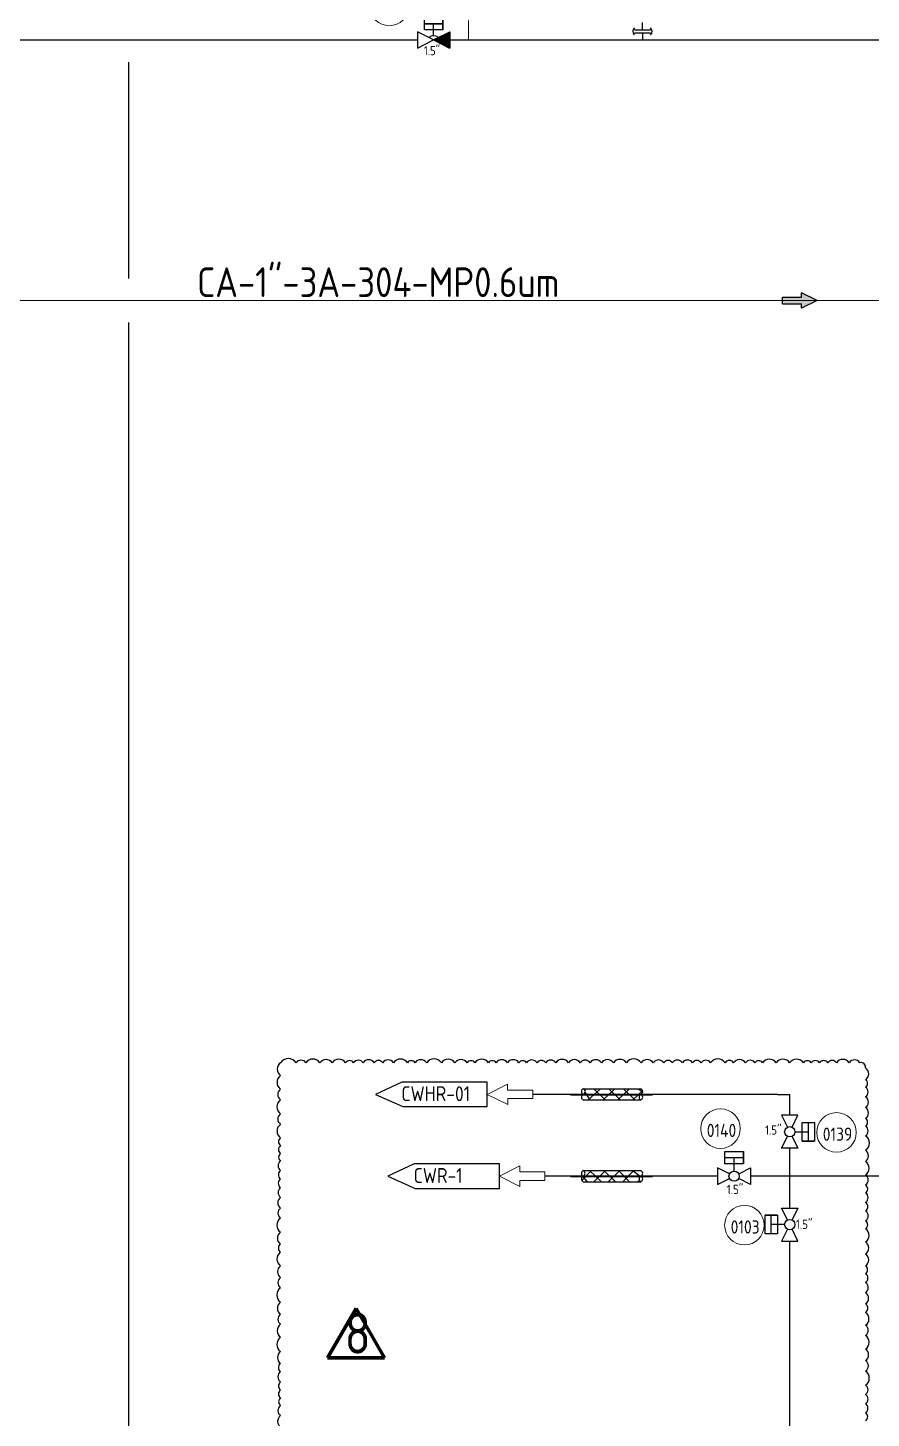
# Model space of a CAD drawing. Header units: millimetres. Extents: x -68339142 to 208, y -167 to 82456658.
# Drawn here: x -68336800 to -68336033, y 82448346 to 82449610 of the extents above; entities that cross this region are included whole.
import ezdxf

# ---------------------------------------------------------------- set-up
doc = ezdxf.new("R2010")
doc.units = ezdxf.units.MM
doc.header["$MEASUREMENT"] = 0
doc.layers.add('AM_8', color=1, linetype='Continuous', lineweight=15)
doc.layers.add('Modle', color=161, linetype='Continuous', lineweight=70)
for name, color, linetype in [('WFI', 100, 'Continuous'), ('冷冻水出', 52, 'Continuous'), ('压缩空气', 130, 'Continuous'), ('排管', 10, 'Continuous'), ('文字', 1, 'Continuous'), ('機器', 7, 'Continuous')]:
    doc.layers.add(name, color=color, linetype=linetype)
doc.styles.get("Standard").update_dxf_attribs({"font": 'gbenor.shx', "bigfont": 'gbcbig.shx'})

# ---------------------------------------------------------------- blocks, each defined once
blk = doc.blocks.new('卫生卡箍')
at = {"color": 0}
for p, q in [((5.008810341451317, 0), (0, 0)), ((5.008810341451317, -5.493456002679887), (5.008810341451317, 5.493456002674066)), ((6.991189658571966, -5.493456002679887), (6.991189658571966, 5.493456002674066)), ((6.991189658571966, 0), (12, 0))]:
    blk.add_line(p, q, dxfattribs=at)
for centre, start, end in [((5.969408355187625, 3.09718116131553), 46.47917323098144, 135.7809304604455), ((5.969408355187625, -3.09718116132135), 224.2190695395544, 313.5208267690186)]:
    blk.add_arc(centre, 3.467212193297144, start, end, dxfattribs=at)
blk = doc.blocks.new('KGJK')
at = {"layer": 'AM_8'}
blk.add_hatch(color=256, dxfattribs=at).paths.add_polyline_path([(5848.813452545352, -1050.605828065278), (5848.813452545354, -1052.349464705978), (5853.939130079631, -1052.349464705978), (5853.939130079631, -1053.560979718961), (5858.105796746298, -1051.477646385627), (5853.939130079631, -1049.394313052294), (5853.939130079629, -1050.605828065278)])
at = {"layer": '文字'}
for p, q in [((5848.813452545354, -1050.605828065278), (5848.813452545354, -1052.349464705978)), ((5848.813452545354, -1050.605828065278), (5853.939130079631, -1050.605828065278)), ((5848.813452545354, -1052.349464705978), (5853.939130079631, -1052.349464705978)), ((5858.105796746298, -1051.477646385627), (5853.939130079631, -1049.394313052295)), ((5853.939130079631, -1049.394313052295), (5853.939130079631, -1050.605828065278)), ((5858.105796746298, -1051.477646385627), (5853.939130079631, -1053.560979718961)), ((5853.939130079631, -1052.349464705978), (5853.939130079631, -1053.560979718961))]:
    blk.add_line(p, q, dxfattribs=at)
blk = doc.blocks.new('*U501')
at = {"color": 0}
for p, q in [((-5.625001017146591, 11.24999895703604), (5.624998982853411, 11.24999895703604)), ((-1.572236313827035, 3.144469550375107), (-5.625001017146591, 11.24999895703604)), ((5.624998982853411, 11.24999895703604), (1.572234279533859, 3.144469550375108)), ((-16.87500101714659, -6.328126042963964), (-16.87500101714659, 6.328123957036039)), ((-12.65625101714659, -6.328126042963963), (-12.65625101714659, 6.32812395703604)), ((-8.437501017146591, 6.328123957036041), (-8.437501017146587, -6.328126042963962)), ((-8.437501017146587, -6.328126042963962), (-16.87500101714659, -6.328126042963964)), ((-3.515626017146588, -1.042963959533433e-06), (-12.65625101714659, -1.042963961563059e-06)), ((-1.572236313827034, -3.144471636324853), (-5.625001017146586, -11.25000104296396)), ((5.624998982853416, -11.25000104296396), (1.57223427953386, -3.144471636324852)), ((-5.625001017146586, -11.25000104296396), (5.624998982853416, -11.25000104296396))]:
    blk.add_line(p, q, dxfattribs=at)
blk.add_lwpolyline([(-8.437501017146591, 6.328123957036041), (-8.437501017146591, 6.328123957036041), (-16.87500101714659, 6.328123957036039), (-16.87500101714659, 6.328123957036039)], close=True, dxfattribs=at)
at = {"color": 1, "linetype": 'ByBlock', "lineweight": 9}
blk.add_circle((-30.9565887450832, -0.4136545403592393), 13.5, dxfattribs=at)
at = {"color": 0}
blk.add_circle((-1.01714658740093e-06, -1.042963958752807e-06), 3.515625000000001, dxfattribs=at)
at = {"color": 1, "linetype": 'ByBlock', "lineweight": 9}
for tag, p, height, flags in [('YQJ_CODE', (-37.95364582378092, 1.995389941450622), 9, 2), ('YQJ_ITEMID', (12.30389252496513, -9.268028050291264), 5, 1), ('YQJ_CLASS_NAME', (12.34145168959367, -15.0460218663336), 5, 1), ('品牌', (13.51525420045436, -20.57112130539599), 5, 1), ('供电电源', (13.40854493904772, -26.41575940861708), 5, 1), ('控制方式', (13.72867290480644, -33.13547494261206), 5, 1), ('输出信号类型1', (14.1519754470537, -39.40720924178709), 5, 1), ('输出信号类型2', (13.98124049918988, -46.42557879951505), 5, 1)]:
    blk.add_attdef(tag, p, '', height=height, dxfattribs=dict(at, flags=flags))
for tag, p, height in [('YQJ_NO', (-40.31961946160394, -6.11905833273865), 9), ('尺寸', (4.241761262562116, -2.951056830529252), 6.3)]:
    blk.add_attdef(tag, p, '', height=height, dxfattribs=at)
blk = doc.blocks.new('*U392')
at = {"color": 0}
for p, q in [((-6.328124999963328, 7.031250000033005), (-6.328124999919321, 15.468750000033)), ((-6.328124999919321, 15.468750000033), (6.328125000080679, 15.468749999967)), ((6.328125000058676, 11.249999999967), (-6.328124999941324, 11.250000000033)), ((-6.328124999941324, 11.250000000033), (6.328125000058676, 11.249999999967)), ((1.466895546517209e-11, 2.8125), (5.867582186068835e-11, 11.25)), ((0, 0), (-11.24999999997066, 5.625000000058676)), ((-11.24999999997066, 5.625000000058676), (-11.25000000002934, -5.624999999941324)), ((-11.25000000002934, -5.624999999941324), (0, 0)), ((6.328125000036672, 7.031249999966995), (-6.328124999963328, 7.031250000033005)), ((0, 0), (11.25000000002934, 5.624999999941324)), ((11.24999999997066, -5.625000000058676), (0, 0)), ((11.25000000002934, 5.624999999941324), (11.24999999997066, -5.625000000058676))]:
    blk.add_line(p, q, dxfattribs=at)
blk.add_lwpolyline([(6.328125000036672, 7.031249999966995), (6.328125000036672, 7.031249999966995), (6.328125000080679, 15.468749999967), (6.328125000080679, 15.468749999967)], close=True, dxfattribs=at)
at = {"color": 1, "linetype": 'ByBlock', "lineweight": 9}
blk.add_circle((-30.94908147470546, 23.44438165798695), 13.5, dxfattribs=at)
at = {"color": 0}
blk.add_arc((-1.466895546517209e-11, -2.8125), 5.625, 53.13010235393011, 126.8698976454722, dxfattribs=at)
at = {"color": 1, "linetype": 'ByBlock', "lineweight": 9}
for tag, p, height, flags in [('YQJ_CODE', (-38.66011946161875, 26.11745403587659), 9, 2), ('YQJ_ITEMID', (12.30389252496513, -9.268028050291264), 5, 1), ('YQJ_CLASS_NAME', (12.34145168959367, -15.0460218663336), 5, 1), ('品牌', (13.51525420045436, -20.57112130539599), 5, 1), ('供电电源', (13.40854493904772, -26.41575940861708), 5, 1), ('控制方式', (13.72867290480644, -33.13547494261206), 5, 1), ('输出信号类型1', (14.1519754470537, -39.40720924178709), 5, 1), ('输出信号类型2', (13.98124049918988, -46.42557879951505), 5, 1)]:
    blk.add_attdef(tag, p, '', height=height, dxfattribs=dict(at, flags=flags))
for tag, p, height in [('YQJ_NO', (-40.94028315377641, 18.10876427877841), 9), ('尺寸', (-6.791075705085293, -10.59232513263068), 6.3)]:
    blk.add_attdef(tag, p, '', height=height, dxfattribs=at)
blk = doc.blocks.new('*U434')
h = blk.add_hatch(color=256)
h.dxf.hatch_style = 1
h.paths.add_polyline_path([(11.15576683856474, -5.809646395743833), (11.34117721973391, 5.438825633405488), (-1.329342056463074e-15, 1.884678350938928e-16)])
at = {"color": 0}
for p, q in [((11.34117721973391, 5.438825633405489), (0, 0)), ((0, 0), (11.15576683856474, -5.809646395743833)), ((11.15576683856474, -5.809646395743833), (11.34117721973391, 5.438825633405489))]:
    blk.add_line(p, q, dxfattribs=at)
blk = doc.blocks.new('保温')
at = {"ltscale": 0.1}
h = blk.add_hatch(dxfattribs=at)
h.set_pattern_fill('ANSI37', scale=2.234399999999999)
h.set_pattern_definition([(44.99999999999997, (-813.4420348629722, 754.6356316621168), (-5.016371069229228, 5.016371069229224), []), (135, (-813.4420348629722, 754.6356316621168), (-5.016371069229229, -5.016371069229224), [])])
h.paths.add_polyline_path([(40.0281178516377, 3.910200000015001), (-2.934541498689214e-11, 3.910200000015001, -0.6525360622096348), (-2.934541498689214e-11, 1.610711564126176e-11, 0.652536062208393), (-2.934541498689214e-11, -3.910199999979604), (40.0281178516377, -3.910199999979604, -0.652536062207818), (40.0281178516377, 1.610711564126176e-11, 0.6525360622075519)])
at = {"color": 7, "lineweight": 35}
blk.add_line((-8.915646761219492, 1.909583602355269e-13), (47.98137530246434, 1.909583602355269e-13), dxfattribs=at)
at = {"color": 7}
for p, q in [((-2.934541498689214e-11, 3.910200000005452), (40.0281178516377, 3.910200000005452)), ((-2.934541498689214e-11, -3.910199999992337), (40.0281178516377, -3.910199999992337))]:
    blk.add_line(p, q, dxfattribs=at)
for centre, start, end in [((0.8601914965108648, 1.955100000004413), 113.7482053907326, 246.2517946092674), ((0.8601914965108648, -1.955099999991298), 113.7482053907326, 246.2517946092674), ((-0.8601914965695556, 1.955100000004413), 293.7482053907326, 66.25179460926744), ((40.88830934817791, -1.955099999991298), 113.7482053907326, 246.2517946092674), ((39.16792635509749, 1.955100000004413), 293.748205391198, 66.25179460880196), ((39.16792635509749, -1.955099999991298), 293.7482053907326, 66.25179460926744)]:
    blk.add_arc(centre, 2.135964751742607, start, end, dxfattribs=at)
blk = doc.blocks.new('*U507')
at = {"color": 0}
for p, q in [((5.624998116646401, 11.2500004072861), (-5.62500188335359, 11.24999996859165)), ((-5.62500188335359, 11.24999996859165), (-1.572236863958416, 3.144470719990364)), ((1.572233729402475, 3.144470842609191), (5.624998116646401, 11.2500004072861)), ((3.515623555340854, 3.250309025481322e-07), (12.65624855534085, 6.814701447058632e-07)), ((8.43749880210648, -6.328124483040272), (8.43749830857522, 6.328125516959721)), ((8.43749830857522, 6.328125516959721), (16.87499830857522, 6.32812584598056)), ((12.65624830857522, 6.328125681470141), (12.65624880210648, -6.328124318529852)), ((16.87499830857522, 6.32812584598056), (16.87499880210648, -6.328124154019433)), ((-5.625001005964687, -11.25000003140833), (-1.572236618720762, -3.144470466709591)), ((1.572233974640129, -3.144470344090764), (5.624998994035304, -11.24999959271388)), ((5.624998994035304, -11.24999959271388), (-5.625001005964687, -11.25000003140833))]:
    blk.add_line(p, q, dxfattribs=at)
blk.add_lwpolyline([(8.43749880210648, -6.328124483040272), (8.43749880210648, -6.328124483040272), (16.87499880210648, -6.328124154019433), (16.87499880210648, -6.328124154019433)], close=True, dxfattribs=at)
at = {"color": 1, "linetype": 'ByBlock', "lineweight": 9}
blk.add_circle((31.90363526151694, -0.4136545403592393), 13.5, dxfattribs=at)
at = {"color": 0}
blk.add_circle((-1.44465914344237e-06, 1.879388863336203e-07), 3.515625, dxfattribs=at)
at = {"color": 1, "linetype": 'ByBlock', "lineweight": 9}
for tag, p, height, flags in [('YQJ_CODE', (24.90657818281922, 1.995389941450622), 9, 2), ('YQJ_ITEMID', (12.30389252496513, -9.268028050291264), 5, 1), ('YQJ_CLASS_NAME', (12.34145168959367, -15.0460218663336), 5, 1), ('品牌', (13.51525420045436, -20.57112130539599), 5, 1), ('供电电源', (13.40854493904772, -26.41575940861708), 5, 1), ('控制方式', (13.72867290480644, -33.13547494261206), 5, 1), ('输出信号类型1', (14.1519754470537, -39.40720924178709), 5, 1), ('输出信号类型2', (13.98124049918988, -46.42557879951505), 5, 1)]:
    blk.add_attdef(tag, p, '', height=height, dxfattribs=dict(at, flags=flags))
for tag, p, height in [('尺寸', (-16.84864791576565, -1.950905511597059), 6.3), ('YQJ_NO', (22.5406045449962, -6.11905833273865), 9)]:
    blk.add_attdef(tag, p, '', height=height, dxfattribs=at)
blk = doc.blocks.new('*U248')
at = {"color": 0}
for p, q in [((-6.328127001872047, 8.437499242092862), (-6.328127157389817, 16.87499924209286)), ((-6.328127157389817, 16.87499924209286), (6.328122842610183, 16.87499947536952)), ((-6.328127079630932, 12.65624924209286), (6.328122920369068, 12.65624947536952)), ((-1.911153347379865e-06, 3.515624358731191), (-2.079630932465969e-06, 12.65624935873119)), ((-3.144472468694195, 1.572234597453586), (-11.25000195003279, 5.624999151374163)), ((-11.25000195003279, 5.624999151374163), (-11.25000174267576, -5.625000848625837)), ((6.328122998127953, 8.437499475369519), (-6.328127001872047, 8.437499242092862)), ((3.144468718005763, 1.572234713369688), (11.24999804996721, 5.624999566088219)), ((11.24999804996721, 5.624999566088219), (11.24999825732424, -5.625000433911781)), ((-11.25000174267576, -5.625000848625837), (-3.144472410736144, -1.572235995907307)), ((11.24999825732424, -5.625000433911781), (3.144468775963814, -1.572235879991205))]:
    blk.add_line(p, q, dxfattribs=at)
blk.add_lwpolyline([(6.328122998127953, 8.437499475369519), (6.328122998127953, 8.437499475369519), (6.328122842610183, 16.87499947536952), (6.328122842610183, 16.87499947536952)], close=True, dxfattribs=at)
at = {"color": 1, "linetype": 'ByBlock', "lineweight": 9}
blk.add_circle((-9.33131252232684, 32.42119787225928), 13.5, dxfattribs=at)
at = {"color": 0}
blk.add_circle((-1.846354276192901e-06, -6.412688094066486e-07), 3.515625, dxfattribs=at)
at = {"color": 1, "linetype": 'ByBlock', "lineweight": 9}
for tag, p, height, flags in [('YQJ_CODE', (-16.32836960102455, 34.83024235406914), 9, 2), ('YQJ_ITEMID', (12.30389252496513, -9.268028050291264), 5, 1), ('YQJ_CLASS_NAME', (12.34145168959367, -15.0460218663336), 5, 1), ('品牌', (13.51525420045436, -20.57112130539599), 5, 1), ('供电电源', (13.40854493904772, -26.41575940861708), 5, 1), ('控制方式', (13.72867290480644, -33.13547494261206), 5, 1), ('输出信号类型1', (14.1519754470537, -39.40720924178709), 5, 1), ('输出信号类型2', (13.98124049918988, -46.42557879951505), 5, 1)]:
    blk.add_attdef(tag, p, '', height=height, dxfattribs=dict(at, flags=flags))
for tag, p, height in [('YQJ_NO', (-18.69434323884758, 26.71579407987987), 9), ('尺寸', (-5.000005023933328, -12.16242752630979), 6.3)]:
    blk.add_attdef(tag, p, '', height=height, dxfattribs=at)
blk = doc.blocks.new('LINK_01')
at = {"color": 4}
blk.add_lwpolyline([(-155.1963151693344, 22.17599999904633), (-203.5289874076843, 0), (-153.4095621556044, -22.17600002884865), (0, -22.17600002884865), (0, 0), (0, 22.17599999904633), (-155.1963151693344, 22.17599999904633)], dxfattribs=at)
blk.add_attdef('ID', (-156.2860819548368, -12.39934265613556), '', height=27.2, dxfattribs=at)
blk = doc.blocks.new('Outlet_v1')
at = {"lineweight": 0}
for p, q in [((-82.58236396312714, -0.059980109333992), (-45.56606140732765, 18.48178987205029)), ((-45.55824129283428, 7.714886292815208), (-45.56606140732765, 18.48178987205029)), ((-0.005627408623695374, 7.747971475124359), (-45.55824129283428, 7.714886292815208)), ((0.00562739372253418, -7.747971460223198), (-0.005627408623695374, 7.747971475124359)), ((-82.58236396312714, -0.059980109333992), (-45.53916643559933, -18.54796020686626)), ((0.00562739372253418, -7.747971460223198), (-45.54698649048805, -7.781056627631187)), ((-45.53916643559933, -18.54796020686626), (-45.54698649048805, -7.781056627631187))]:
    blk.add_line(p, q, dxfattribs=at)

msp = doc.modelspace()

# ---------------------------------------------------------------- linework, layer by layer
at = {"color": 3}
msp.add_line((-68335755.18780309, 82449598.33903478), (-68336398.82500848, 82449598.33894451), dxfattribs=at)
for p, q in [((-68336708.00914338, 82449578.33894451), (-68336708.00914131, 82449381.82907248)), ((-68336708.00914091, 82449341.82907248), (-68336708.00914091, 82447661.72232667))]:
    msp.add_line(p, q)
msp.add_lwpolyline([(-68336037.76994543, 82448343.87323765, 0.52056705), (-68336037.76994543, 82448351.09981725, 0.52056705), (-68336037.76994543, 82448359.21387509, 0.52056705), (-68336037.76994543, 82448367.67360592, 0.52056705), (-68336037.76994543, 82448376.00454864, 0.52056705), (-68336037.76994543, 82448388.8685073, 0.52056705), (-68336037.76994543, 82448398.41103484, 0.52056705), (-68336037.76994543, 82448408.93178234, 0.52056705), (-68336037.76994543, 82448421.271433, 0.52056705), (-68336037.76994543, 82448430.50613052, 0.52056705), (-68336037.76994543, 82448442.1666426, 0.52056705), (-68336037.76994543, 82448450.05221854, 0.52056705), (-68336037.76994543, 82448460.24885948, 0.52056705), (-68336037.76994543, 82448469.40339504, 0.52056705), (-68336037.76994543, 82448477.45885734, 0.52056705), (-68336037.76994543, 82448484.47852144, 0.52056705), (-68336037.76994543, 82448495.29509501, 0.52056705), (-68336037.76994543, 82448506.24371202, 0.52056705), (-68336037.76994543, 82448518.12477122, 0.52056705), (-68336037.76994543, 82448525.53812408, 0.52056705), (-68336037.76994543, 82448534.42145182, 0.52056705), (-68336037.76994543, 82448542.19024359, 0.52056705), (-68336037.76994543, 82448550.9260652, 0.52056705), (-68336037.76994543, 82448558.02873965, 0.52056705), (-68336037.76994543, 82448567.14746681, 0.52056705), (-68336037.76994543, 82448579.43666022, 0.52056705), (-68336037.76994543, 82448589.51753426, 0.52056705), (-68336037.76994543, 82448602.7755886, 0.52056705), (-68336037.76994543, 82448611.46461517, 0.52056705), (-68336037.76994543, 82448618.45030199, 0.52056705), (-68336037.76994543, 82448628.34745461, 0.52056705), (-68336037.76994543, 82448638.05559593, 0.52056705), (-68336037.76994543, 82448646.84594394, 0.52056705), (-68336037.76994543, 82448653.72522289, 0.52056705), (-68336037.76994543, 82448664.35115752, 0.52056705), (-68336042.93215999, 82448669.1410289, 0.52056705), (-68336052.72290474, 82448669.1410289, 0.52056705), (-68336064.33499414, 82448669.1410289, 0.52056705), (-68336072.10582048, 82448669.1410289, 0.52056705), (-68336079.62761578, 82448669.1410289, 0.52056705), (-68336087.260295, 82448669.1410289, 0.52056705), (-68336094.3302129, 82448669.1410289, 0.52056705), (-68336106.86131635, 82448669.1410289, 0.52056705), (-68336119.10920803, 82448669.1410289, 0.52056705), (-68336131.65190852, 82448669.1410289, 0.52056705), (-68336138.40952034, 82448669.1410289, 0.52056705), (-68336146.92072572, 82448669.1410289, 0.52056705), (-68336157.88256742, 82448669.1410289, 0.52056705), (-68336165.63386191, 82448669.1410289, 0.52056705), (-68336178.76679036, 82448669.1410289, 0.52056705), (-68336187.3158387, 82448669.1410289, 0.52056705), (-68336195.1658097, 82448669.1410289, 0.52056705), (-68336204.43753633, 82448669.1410289, 0.52056705), (-68336213.54975289, 82448669.1410289, 0.52056705), (-68336221.24997975, 82448669.1410289, 0.52056705), (-68336230.91213985, 82448669.1410289, 0.52056705), (-68336242.01538397, 82448669.1410289, 0.52056705), (-68336255.3017188, 82448669.1410289, 0.52056705), (-68336267.06090741, 82448669.1410289, 0.52056705), (-68336278.04594317, 82448669.1410289, 0.52056705), (-68336288.28897223, 82448669.1410289, 0.52056705), (-68336297.34340708, 82448669.1410289, 0.52056705), (-68336308.02976836, 82448669.1410289, 0.52056705), (-68336319.48763755, 82448669.1410289, 0.52056705), (-68336328.69710644, 82448669.1410289, 0.52056705), (-68336336.58512385, 82448669.1410289, 0.52056705), (-68336346.24036641, 82448669.1410289, 0.52056705), (-68336353.04131453, 82448669.1410289, 0.52056705), (-68336363.49553168, 82448669.1410289, 0.52056705), (-68336373.75707531, 82448669.1410289, 0.52056705), (-68336380.84652506, 82448669.1410289, 0.52056705), (-68336393.04884243, 82448669.1410289, 0.52056705), (-68336400.08518997, 82448669.1410289, 0.52056705), (-68336411.21366273, 82448669.1410289, 0.52056705), (-68336423.6153677, 82448669.1410289, 0.52056705), (-68336436.8844087, 82448669.1410289, 0.52056705), (-68336447.48592852, 82448669.1410289, 0.52056705), (-68336454.30356008, 82448669.1410289, 0.52056705), (-68336467.11034739, 82448669.1410289, 0.52056705), (-68336476.861825, 82448669.1410289, 0.52056705), (-68336484.56998667, 82448669.1410289, 0.52056705), (-68336494.7924666, 82448669.1410289, 0.52056705), (-68336503.37996826, 82448669.1410289, 0.52056705), (-68336510.6307592, 82448669.1410289, 0.52056705), (-68336522.83877335, 82448669.1410289, 0.52056705), (-68336533.9973577, 82448669.1410289, 0.52056705), (-68336546.84788822, 82448669.1410289, 0.52056705), (-68336555.62969105, 82448669.1410289, 0.52056705), (-68336569.83375116, 82448669.1410289, 0.52056705), (-68336569.83375116, 82448657.45813656, 0.52056705), (-68336569.83375116, 82448645.1188928, 0.52056705), (-68336569.83375116, 82448635.39976482, 0.52056705), (-68336569.83375116, 82448622.79887572, 0.52056705), (-68336569.83375116, 82448613.1165734, 0.52056705), (-68336569.83375116, 82448600.89716566, 0.52056705), (-68336569.83375116, 82448593.84759343, 0.52056705), (-68336569.83375116, 82448586.63749383, 0.52056705), (-68336569.83375116, 82448579.7905645, 0.52056705), (-68336569.83375116, 82448571.09299277, 0.52056705), (-68336569.83375116, 82448563.57974264, 0.52056705), (-68336569.83375116, 82448555.56782007, 0.52056705), (-68336569.83375116, 82448546.70300691, 0.52056705), (-68336569.83375116, 82448537.00300385, 0.52056705), (-68336569.83375116, 82448527.97501838, 0.52056705), (-68336569.83375116, 82448515.1421886, 0.52056705), (-68336569.83375116, 82448504.28939971, 0.52056705), (-68336569.83375116, 82448496.87096043, 0.52056705), (-68336569.83375116, 82448484.48044558, 0.52056705), (-68336569.83375116, 82448473.98451981, 0.52056705), (-68336569.83375116, 82448464.61899962, 0.52056705), (-68336569.83375116, 82448451.50234771, 0.52056705), (-68336569.83375116, 82448440.47499295, 0.52056705), (-68336569.83375116, 82448431.40489192, 0.52056705), (-68336569.83375116, 82448419.59076999, 0.52056705), (-68336569.83375116, 82448406.54960053, 0.52056705), (-68336569.83375116, 82448395.7906052, 0.52056705), (-68336569.83375116, 82448388.3764385, 0.52056705), (-68336569.83375116, 82448379.04245411, 0.52056705), (-68336569.83375116, 82448371.72594665, 0.52056705), (-68336569.83375116, 82448364.443213, 0.52056705), (-68336569.83375116, 82448357.55396467, 0.52056705), (-68336569.83375116, 82448348.40675355, 0.52056705), (-68336569.83375116, 82448338.0442954, 0.52056705)], format="xyb")
at = {"layer": 'Modle'}
for p, q in [((-68336527.0110718, 82448400.82569101), (-68336501.08953765, 82448445.72310516)), ((-68336475.16800351, 82448400.82569101), (-68336501.08953765, 82448445.72310516)), ((-68336527.0110718, 82448400.82569101), (-68336475.16800351, 82448400.82569101))]:
    msp.add_line(p, q, dxfattribs=at)
at = {"layer": 'WFI', "lineweight": 9}
msp.add_line((-68336398.82500851, 82449616.3598155), (-68336398.82500848, 82449598.33894451), dxfattribs=at)
at = {"layer": '冷冻水出'}
for p, q in [((-68336117.94751629, 82448640.39722878), (-68336340.51956482, 82448640.3972289)), ((-68336117.94751629, 82448640.39722878), (-68336106.78298697, 82448640.39722879)), ((-68336106.78298697, 82448621.35004508), (-68336106.78298697, 82448640.39722878)), ((-68336106.78298697, 82448566.03107095), (-68336106.78298697, 82448591.3662754)), ((-68336172.33898532, 82448566.02470534), (-68336329.35502604, 82448566.04409757)), ((-68336000.48853256, 82448566.00348097), (-68336142.35521564, 82448566.02100217)), ((-68336106.78298697, 82448537.02379656), (-68336106.78298697, 82448566.03107095)), ((-68336106.78298697, 82448270.0726483), (-68336106.78298697, 82448507.04002687))]:
    msp.add_line(p, q, dxfattribs=at)
at = {"layer": '压缩空气', "lineweight": 9}
msp.add_line((-68332814.03812568, 82449361.82899119), (-68336852.07748082, 82449361.82907549), dxfattribs=at)
at = {"layer": '排管'}
for p, q in [((-68336445.26864062, 82449598.33894451), (-68337913.99706201, 82449598.3389445)), ((-68336398.82500848, 82449598.33894451), (-68336415.91908967, 82449598.33894451))]:
    msp.add_line(p, q, dxfattribs=at)

# ---------------------------------------------------------------- block references
ref = msp.add_blockref('*U392', (-68336430.59286825, 82449598.58084764), dxfattribs=dict(xscale=1.304513100000001, yscale=1.304513100000001, zscale=1.304513100000001))
ref.add_attrib('YQJ_NO', '0028', (-68336484.00000395, 82449622.20396787), dxfattribs={"color": 1, "linetype": 'ByBlock', "lineweight": 9, "height": 11.74061790000001})
ref.add_attrib('尺寸', '1.5"', (-68336439.45191547, 82449584.76302074), dxfattribs={"color": 1, "linetype": 'ByBlock', "lineweight": 9, "height": 8.218432530000003})
at = {"xscale": 1.331, "yscale": 1.331, "zscale": 1.331, "rotation": 270}
msp.add_blockref('卫生卡箍', (-68336240.74918771, 82449614.31107225), dxfattribs=at)
for name, p, xscale, yscale, zscale in [('*U434', (-68336430.59286825, 82449598.58084764), 1.304513100000001, 1.304513100000001, 1.304513100000001), ('保温', (-68336294.53264415, 82448640.39837022), 1.3086931055, 1.3086931055, 1.3086931055), ('保温', (-68336294.53264418, 82448566.03107104), 1.3086931055, 1.3086931055, 1.3086931055)]:
    msp.add_blockref(name, p, dxfattribs=dict(xscale=xscale, yscale=yscale, zscale=zscale))
at = {"xscale": 0.5, "yscale": 0.5}
for p, values in [((-68336381.8107468, 82448640.36723885), {'ID': 'CWHR-01'}), ((-68336370.64620802, 82448566.01410753), {'ID': 'CWR-1'})]:
    msp.add_blockref('LINK_01', p, dxfattribs=at).add_auto_attribs(values)
for p in [(-68336340.51956482, 82448640.3972289), (-68336329.35502604, 82448566.04409757)]:
    msp.add_blockref('Outlet_v1', p, dxfattribs=at)
ref = msp.add_blockref('*U248', (-68336157.34709802, 82448566.03107095), dxfattribs=dict(xscale=1.332611986045726, yscale=1.332611986045726, zscale=1.332611986045726))
ref.add_attrib('YQJ_NO', '0140', (-68336182.2594039, 82448601.63285835), dxfattribs={"color": 1, "linetype": 'ByBlock', "lineweight": 9, "height": 11.99350787441153})
ref.add_attrib('尺寸', '1.5"', (-68336164.01016465, 82448549.82327424), dxfattribs={"color": 1, "linetype": 'ByBlock', "lineweight": 9, "height": 8.395455512088068})
ref = msp.add_blockref('*U507', (-68336106.78298561, 82448606.35816), dxfattribs=dict(xscale=1.332611986045726, yscale=1.332611986045726, zscale=1.332611986045726))
ref.add_attrib('YQJ_NO', '0139', (-68336076.74510579, 82448598.2038295), dxfattribs={"color": 1, "linetype": 'ByBlock', "lineweight": 9, "height": 11.99350787441152})
ref.add_attrib('尺寸', '1.5"', (-68336129.23569576, 82448603.75835992), dxfattribs={"color": 1, "linetype": 'ByBlock', "lineweight": 9, "height": 8.395455512088066})
ref = msp.add_blockref('*U501', (-68336106.78298561, 82448522.0319131), dxfattribs=dict(xscale=1.332611986045726, yscale=1.332611986045726, zscale=1.332611986045726))
ref.add_attrib('YQJ_NO', '0103', (-68336160.51339376, 82448513.87758261), dxfattribs={"color": 1, "linetype": 'ByBlock', "lineweight": 9, "height": 11.99350787441152})
ref.add_attrib('尺寸', '1.5"', (-68336101.13036372, 82448518.0992994), dxfattribs={"color": 1, "linetype": 'ByBlock', "lineweight": 9, "height": 8.395455512088068})
at = {"layer": '機器', "lineweight": 9, "xscale": -3.384651308526882, "yscale": 3.384651308526882, "zscale": 3.384651308526882, "rotation": 180}
msp.add_blockref('KGJK', (-68355909.51139674, 82445802.94388226), dxfattribs=at)

# ---------------------------------------------------------------- texts
at = {"layer": 'Modle'}
msp.add_text('8', height=37.2908019338007, dxfattribs=at).set_placement((-68336511.68949164, 82448404.67714854))
at = {"layer": '压缩空气', "lineweight": 9, "insert": (-68336481.00629789, 82449378.42417383), "char_height": 26.99268000000001, "attachment_point": 5}
msp.add_mtext('CA-1"-3A-304-MP0.6um', dxfattribs=at)

doc.saveas('drawing.dxf')
